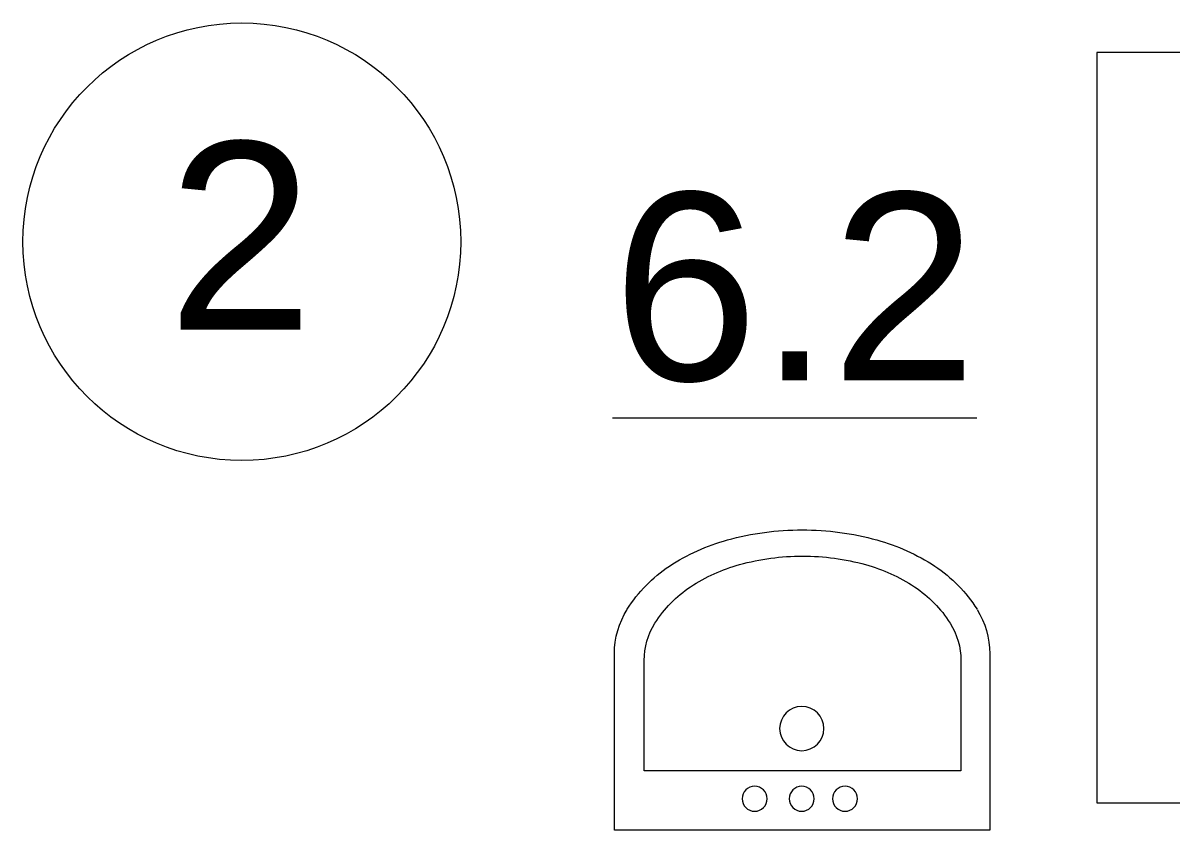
# Model space of a CAD drawing. Header units: metres. Extents: x 14591 to 15202, y 5442 to 5571.
# Drawn here: x 15083.547 to 15085.076, y 5464.063 to 5465.139 of the extents above; entities that cross this region are included whole.
import ezdxf
from ezdxf.enums import TextEntityAlignment as Align

# ---------------------------------------------------------------- set-up
doc = ezdxf.new("R2010")
doc.units = ezdxf.units.M
doc.header["$MEASUREMENT"] = 0
doc.layers.add('Level 44', color=7, linetype='Continuous', lineweight=0)
doc.layers.add('Стены', color=7, linetype='Continuous', lineweight=13)
doc.styles.add('Style-Arial', font='arial.ttf')

# ---------------------------------------------------------------- blocks, each defined once
blk = doc.blocks.new('ум6')
at = {"layer": 'Стены', "color": 7, "linetype": 'Continuous', "lineweight": 0}
for p, q in [((-0.3251, 0), (-0.3251, -0.3056)), ((0.3251, 0), (-0.3251, 0)), ((0.3251, -0.3056), (0.3251, 0)), ((-0.2736, -0.1025), (-0.2736, -0.2938)), ((0.275, -0.1025), (-0.2736, -0.1025)), ((0.275, -0.2938), (0.275, -0.1025))]:
    blk.add_line(p, q, dxfattribs=at)
for centre, radius in [((-0.0823, -0.0542), 0.0217), ((-0.0007, -0.0542), 0.0217), ((0.0743, -0.0542), 0.0217), ((-0.0007, -0.1758), 0.0383)]:
    blk.add_circle(centre, radius, dxfattribs=at)
for centre, radius, start, end in [((-0.1515, -0.2938), 0.1221, 180, 212.1154), ((0.1529, -0.2938), 0.1221, 327.8846, 0), ((-0.1804, -0.3056), 0.1447, 180, 212.1154), ((0.1804, -0.3056), 0.1447, 327.8846, 0), ((-0.0786, -0.248), 0.2081, 212.1154, 236.5784), ((0.08, -0.248), 0.2081, 303.4216, 327.8846), ((-0.094, -0.2514), 0.2467, 212.1154, 236.5784), ((0.094, -0.2514), 0.2467, 303.4216, 327.8846), ((-0.0307, -0.1754), 0.2951, 236.5784, 254.7118), ((0.0321, -0.1754), 0.2951, 285.2882, 303.4216), ((-0.0372, -0.1654), 0.3498, 236.5784, 254.7118), ((0.0372, -0.1654), 0.3498, 285.2882, 303.4216), ((0.0007, -0.0606), 0.4142, 254.7118, 270), ((0.0007, -0.0606), 0.4142, 270, 285.2882), ((0, -0.0292), 0.491, 254.7118, 270), ((0, -0.0292), 0.491, 270, 285.2882)]:
    blk.add_arc(centre, radius, start, end, dxfattribs=at)

msp = doc.modelspace()

# ---------------------------------------------------------------- linework, layer by layer
at = {"layer": 'Стены', "color": 7, "linetype": 'Continuous', "lineweight": 0, "flags": 128}
msp.add_lwpolyline([(15085.57698868, 5465.09926271), (15084.97698868, 5465.09926271), (15084.97698868, 5464.09926271), (15085.57698868, 5464.09926271), (15085.57698868, 5465.09926271)], close=True, dxfattribs=at)
at = {"layer": 'Стены', "color": 7, "linetype": 'Continuous', "lineweight": 0}
msp.add_circle((15083.83838013, 5464.8470236), 0.29156969, dxfattribs=at)

# ---------------------------------------------------------------- block references
at = {"layer": 'Стены', "color": 7, "linetype": 'Continuous', "lineweight": 0, "extrusion": (0, 0, -1), "xscale": 0.7689468503965201, "yscale": 0.7689468503965201, "zscale": 0.7689468503965201, "rotation": 180}
msp.add_blockref('ум6', (-15084.58461584, 5464.0629797), dxfattribs=at)

# ---------------------------------------------------------------- texts
at = {"layer": 'Level 44', "color": 7, "linetype": 'Continuous', "lineweight": 13, "style": 'Style-Arial'}
msp.add_text('%%u6.2%%U', height=0.25, dxfattribs=at).set_placement((15084.33196993, 5464.91229072), align=Align.TOP_LEFT)
at = {"layer": 'Стены', "color": 7, "linetype": 'Continuous', "lineweight": 13, "style": 'Style-Arial'}
msp.add_text('2', height=0.25, dxfattribs=at).set_placement((15083.8364983, 5464.85502837), align=Align.MIDDLE_CENTER)

doc.saveas('drawing.dxf')
